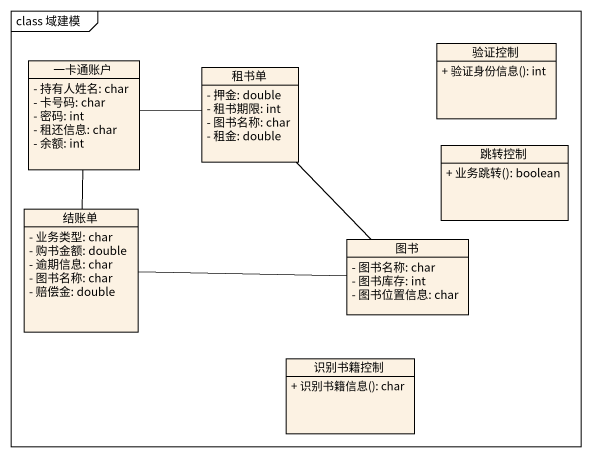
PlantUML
@startuml
mainframe class 域建模
hide circle
hide empty members
skinparam classAttributeIconSize 0
class 一卡通账户 {
  - 持有人姓名: char
  - 卡号码: char
  - 密码: int
  - 租还信息: char
  - 余额: int
}
class 验证控制 {
  + 验证身份信息(): int
}
class 租书单 {
  - 押金: double
  - 租书期限: int
  - 图书名称: char
  - 租金: double
}
class 跳转控制 {
  + 业务跳转(): boolean
}
class 结账单 {
  - 业务类型: char
  - 购书金额: double
  - 逾期信息: char
  - 图书名称: char
  - 赔偿金: double
}
class 图书 {
  - 图书名称: char
  - 图书库存: int
  - 图书位置信息: char
}
class 识别书籍控制 {
  + 识别书籍信息(): char
}
一卡通账户 -right- 租书单
一卡通账户 -- 结账单
租书单 -- 图书
结账单 -right- 图书
@enduml
